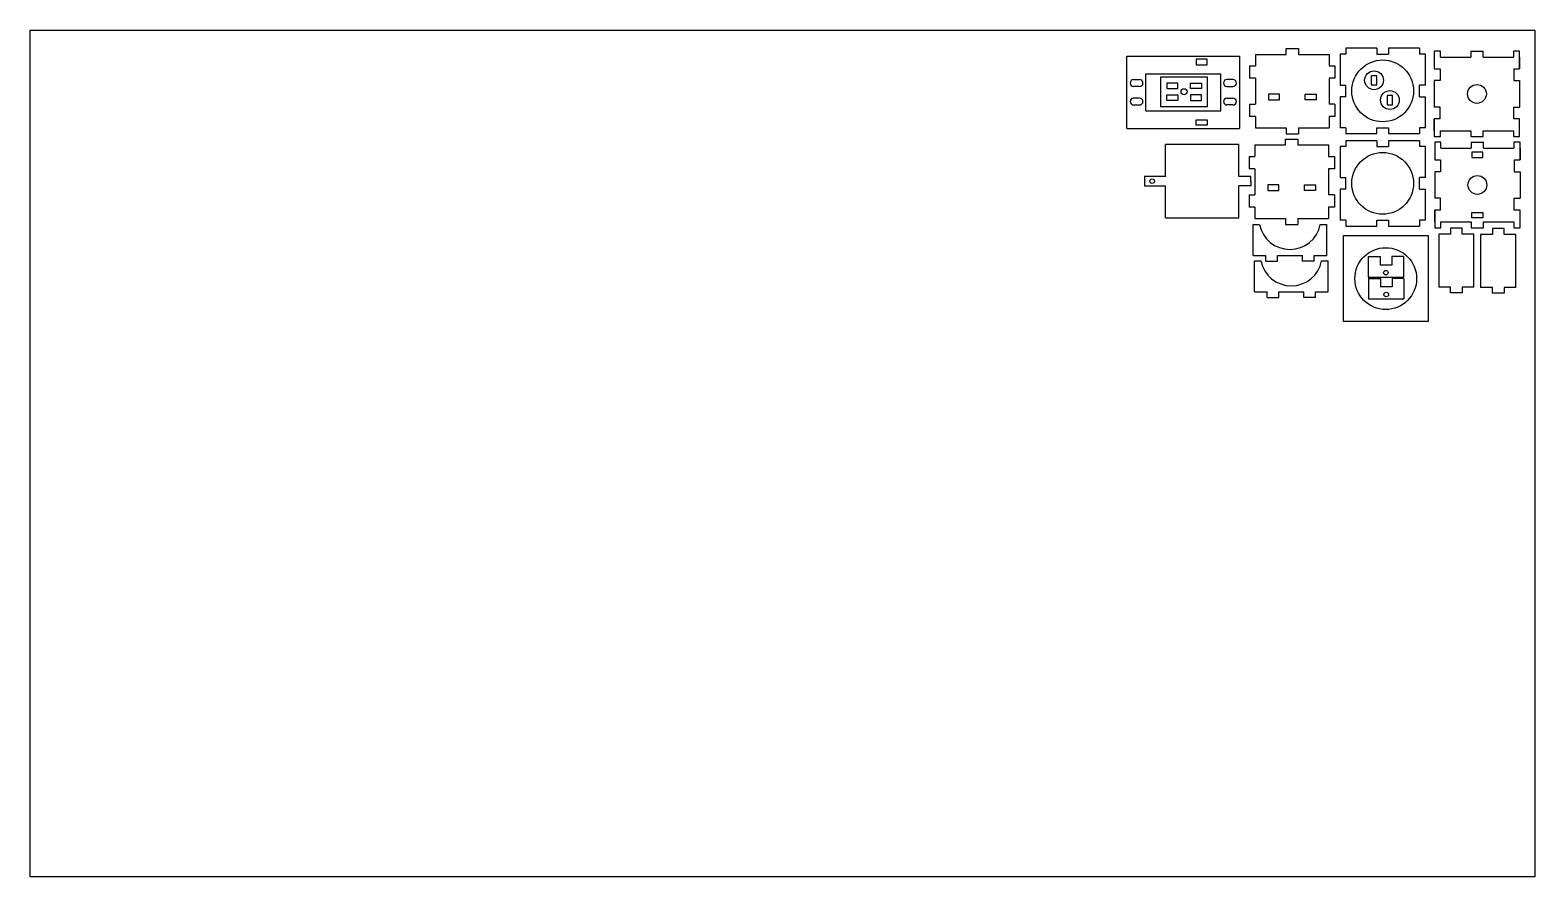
# Model space of a CAD drawing. Header units: inches. Extents: x 0 to 32, y -18 to 0.
import ezdxf

# ---------------------------------------------------------------- set-up
doc = ezdxf.new("R2010")
doc.units = ezdxf.units.IN
doc.header["$MEASUREMENT"] = 0

msp = doc.modelspace()

# ---------------------------------------------------------------- linework, layer by layer
at = {"color": 1}
for p, q in [((23.324, -0.553), (25.719, -0.553)), ((23.324, -2.091), (23.324, -0.553)), ((25.033, -0.621), (24.797, -0.621)), ((24.797, -0.621), (24.797, -0.736)), ((25.033, -0.736), (25.033, -0.621)), ((25.719, -0.553), (25.719, -2.091)), ((26.059, -0.515), (26.71, -0.515)), ((26.059, -0.515), (26.059, -0.757)), ((26.71, -0.39), (26.974, -0.39)), ((26.71, -0.515), (26.71, -0.39)), ((26.974, -0.39), (26.974, -0.515)), ((26.974, -0.515), (27.624, -0.515)), ((27.624, -0.515), (27.624, -0.757)), ((27.856, -0.51), (27.856, -1.167)), ((27.981, -0.51), (27.856, -0.51)), ((28.638, -0.385), (27.981, -0.385)), ((27.981, -0.385), (27.981, -0.51)), ((28.638, -0.385), (28.638, -0.51)), ((28.638, -0.51), (28.888, -0.51)), ((29.545, -0.385), (28.888, -0.385)), ((28.888, -0.385), (28.888, -0.51)), ((29.545, -0.385), (29.545, -0.51)), ((29.67, -0.51), (29.545, -0.51)), ((29.67, -1.167), (29.67, -0.51)), ((29.993, -0.449), (29.861, -0.449)), ((29.861, -0.449), (29.861, -0.824)), ((29.861, -0.574), (29.861, -0.824)), ((29.993, -0.574), (29.993, -0.449)), ((29.993, -0.574), (30.636, -0.574)), ((30.636, -0.449), (30.9, -0.449)), ((30.636, -0.449), (30.636, -0.574)), ((30.9, -0.574), (30.9, -0.449)), ((30.9, -0.574), (31.543, -0.574)), ((31.675, -0.449), (31.543, -0.449)), ((31.543, -0.449), (31.543, -0.574)), ((31.675, -0.824), (31.675, -0.449)), ((31.675, -0.574), (31.675, -0.824)), ((23.724, -0.928), (25.319, -0.928)), ((23.724, -1.716), (23.724, -0.928)), ((24.797, -0.736), (25.033, -0.736)), ((25.319, -1.716), (25.319, -0.928)), ((25.934, -0.757), (25.934, -1.021)), ((25.934, -0.757), (26.059, -0.757)), ((27.624, -0.757), (27.749, -0.757)), ((27.749, -0.757), (27.749, -1.021)), ((29.861, -0.824), (29.986, -0.824)), ((29.986, -0.824), (29.986, -1.074)), ((31.55, -0.824), (31.55, -1.074)), ((31.55, -0.824), (31.675, -0.824)), ((23.464, -1.053), (23.593, -1.053)), ((23.593, -1.198), (23.464, -1.198)), ((25.041, -0.999), (24.041, -0.999)), ((24.041, -0.999), (24.041, -1.624)), ((24.409, -1.129), (24.173, -1.129)), ((24.173, -1.129), (24.173, -1.244)), ((24.173, -1.244), (24.409, -1.244)), ((24.409, -1.244), (24.409, -1.129)), ((24.673, -1.244), (24.673, -1.129)), ((24.673, -1.129), (24.909, -1.129)), ((24.909, -1.244), (24.673, -1.244)), ((24.909, -1.129), (24.909, -1.244)), ((25.041, -1.624), (25.041, -0.999)), ((25.579, -1.053), (25.45, -1.053)), ((25.45, -1.198), (25.579, -1.198)), ((26.059, -1.021), (25.934, -1.021)), ((26.059, -1.021), (26.059, -1.572)), ((27.624, -1.021), (27.624, -1.572)), ((27.749, -1.021), (27.624, -1.021)), ((27.856, -1.167), (27.981, -1.167)), ((27.981, -1.417), (27.981, -1.167)), ((28.636, -0.969), (28.521, -0.969)), ((28.521, -0.969), (28.521, -1.166)), ((28.521, -1.166), (28.636, -1.166)), ((28.636, -1.166), (28.636, -0.969)), ((29.545, -1.417), (29.545, -1.167)), ((29.67, -1.167), (29.545, -1.167)), ((29.861, -1.074), (29.861, -1.639)), ((29.986, -1.074), (29.861, -1.074)), ((31.55, -1.074), (31.675, -1.074)), ((31.675, -1.074), (31.675, -1.639)), ((23.593, -1.446), (23.464, -1.446)), ((23.464, -1.591), (23.593, -1.591)), ((24.173, -1.494), (24.173, -1.379)), ((24.173, -1.379), (24.409, -1.379)), ((24.409, -1.494), (24.173, -1.494)), ((24.409, -1.379), (24.409, -1.494)), ((24.673, -1.379), (24.673, -1.494)), ((24.909, -1.379), (24.673, -1.379)), ((24.673, -1.494), (24.909, -1.494)), ((24.909, -1.494), (24.909, -1.379)), ((25.45, -1.446), (25.579, -1.446)), ((25.579, -1.591), (25.45, -1.591)), ((25.934, -1.572), (25.934, -1.836)), ((25.934, -1.572), (26.059, -1.572)), ((26.569, -1.364), (26.333, -1.364)), ((26.333, -1.364), (26.333, -1.479)), ((26.333, -1.479), (26.569, -1.479)), ((26.569, -1.479), (26.569, -1.364)), ((27.115, -1.479), (27.115, -1.364)), ((27.115, -1.364), (27.351, -1.364)), ((27.351, -1.479), (27.115, -1.479)), ((27.351, -1.364), (27.351, -1.479)), ((27.749, -1.572), (27.624, -1.572)), ((27.749, -1.572), (27.749, -1.836)), ((27.856, -1.417), (27.856, -2.075)), ((27.981, -1.417), (27.856, -1.417)), ((28.974, -1.388), (28.859, -1.388)), ((28.859, -1.388), (28.859, -1.585)), ((28.859, -1.585), (28.974, -1.585)), ((28.974, -1.585), (28.974, -1.388)), ((29.545, -1.417), (29.67, -1.417)), ((29.67, -2.075), (29.67, -1.417)), ((23.724, -1.716), (25.319, -1.716)), ((24.041, -1.624), (25.041, -1.624)), ((24.797, -2.023), (24.797, -1.908)), ((24.797, -1.908), (25.033, -1.908)), ((25.033, -1.908), (25.033, -2.023)), ((26.059, -1.836), (25.934, -1.836)), ((26.059, -1.836), (26.059, -2.079)), ((27.624, -1.836), (27.624, -2.079)), ((27.749, -1.836), (27.624, -1.836)), ((29.986, -1.639), (29.861, -1.639)), ((29.861, -2.139), (29.861, -1.889)), ((29.986, -1.889), (29.861, -1.889)), ((29.861, -1.889), (29.861, -2.264)), ((29.986, -1.889), (29.986, -1.639)), ((31.55, -1.889), (31.55, -1.639)), ((31.55, -1.639), (31.675, -1.639)), ((31.675, -1.889), (31.55, -1.889)), ((31.675, -2.139), (31.675, -1.889)), ((31.675, -2.264), (31.675, -1.889)), ((23.324, -2.091), (25.719, -2.091)), ((25.033, -2.023), (24.797, -2.023)), ((26.059, -2.079), (26.71, -2.079)), ((26.71, -2.079), (26.71, -2.204)), ((26.71, -2.204), (26.974, -2.204)), ((26.974, -2.079), (27.624, -2.079)), ((26.974, -2.079), (26.974, -2.204)), ((27.981, -2.075), (27.856, -2.075)), ((27.981, -2.075), (27.981, -2.2)), ((27.981, -2.2), (28.638, -2.2)), ((28.638, -2.075), (28.888, -2.075)), ((28.638, -2.2), (28.638, -2.075)), ((28.888, -2.075), (28.888, -2.2)), ((28.888, -2.2), (29.545, -2.2)), ((29.67, -2.075), (29.545, -2.075)), ((29.545, -2.075), (29.545, -2.2)), ((29.993, -2.139), (30.636, -2.139)), ((29.993, -2.264), (29.993, -2.139)), ((30.636, -2.139), (30.636, -2.264)), ((30.9, -2.139), (31.543, -2.139)), ((30.9, -2.264), (30.9, -2.139)), ((31.543, -2.139), (31.543, -2.264)), ((25.707, -2.429), (24.143, -2.429)), ((24.143, -3.113), (24.143, -2.429)), ((25.707, -3.113), (25.707, -2.429)), ((26.046, -2.441), (26.696, -2.441)), ((26.046, -2.441), (26.046, -2.684)), ((26.696, -2.316), (26.96, -2.316)), ((26.696, -2.441), (26.696, -2.316)), ((26.96, -2.316), (26.96, -2.441)), ((26.96, -2.441), (27.61, -2.441)), ((27.61, -2.441), (27.61, -2.684)), ((27.856, -2.476), (27.856, -3.133)), ((27.981, -2.476), (27.856, -2.476)), ((28.638, -2.351), (27.981, -2.351)), ((27.981, -2.351), (27.981, -2.476)), ((28.638, -2.351), (28.638, -2.476)), ((28.638, -2.476), (28.888, -2.476)), ((29.545, -2.351), (28.888, -2.351)), ((28.888, -2.351), (28.888, -2.476)), ((29.545, -2.351), (29.545, -2.476)), ((29.67, -2.476), (29.545, -2.476)), ((29.67, -3.133), (29.67, -2.476)), ((29.861, -2.264), (29.993, -2.264)), ((30.002, -2.385), (29.87, -2.385)), ((29.87, -2.385), (29.87, -2.76)), ((29.87, -2.51), (29.87, -2.76)), ((30.002, -2.51), (30.002, -2.385)), ((30.002, -2.51), (30.645, -2.51)), ((30.636, -2.264), (30.9, -2.264)), ((30.645, -2.385), (30.909, -2.385)), ((30.645, -2.385), (30.645, -2.51)), ((30.909, -2.51), (30.909, -2.385)), ((30.909, -2.51), (31.553, -2.51)), ((31.543, -2.264), (31.675, -2.264)), ((31.685, -2.385), (31.553, -2.385)), ((31.553, -2.385), (31.553, -2.51)), ((31.685, -2.76), (31.685, -2.385)), ((31.685, -2.51), (31.685, -2.76)), ((25.921, -2.684), (25.921, -2.948)), ((25.921, -2.684), (26.046, -2.684)), ((27.61, -2.684), (27.735, -2.684)), ((27.735, -2.684), (27.735, -2.948)), ((29.87, -2.76), (29.995, -2.76)), ((29.995, -2.76), (29.995, -3.01)), ((30.895, -2.592), (30.659, -2.592)), ((30.659, -2.592), (30.659, -2.707)), ((30.659, -2.707), (30.895, -2.707)), ((30.895, -2.707), (30.895, -2.592)), ((31.56, -2.76), (31.56, -3.01)), ((31.56, -2.76), (31.685, -2.76)), ((24.143, -3.113), (23.7, -3.113)), ((23.7, -3.113), (23.7, -3.31)), ((25.957, -3.113), (25.707, -3.113)), ((26.046, -2.948), (25.921, -2.948)), ((25.957, -3.211), (25.957, -3.113)), ((26.046, -2.948), (26.046, -3.499)), ((27.61, -2.948), (27.61, -3.499)), ((27.735, -2.948), (27.61, -2.948)), ((27.856, -3.133), (27.981, -3.133)), ((27.981, -3.383), (27.981, -3.133)), ((29.545, -3.383), (29.545, -3.133)), ((29.67, -3.133), (29.545, -3.133)), ((29.87, -3.01), (29.87, -3.575)), ((29.995, -3.01), (29.87, -3.01)), ((31.56, -3.01), (31.685, -3.01)), ((31.685, -3.01), (31.685, -3.575)), ((23.7, -3.31), (24.143, -3.31)), ((24.143, -3.994), (24.143, -3.31)), ((25.707, -3.994), (25.707, -3.31)), ((25.957, -3.31), (25.707, -3.31)), ((25.921, -3.499), (25.921, -3.762)), ((25.921, -3.499), (26.046, -3.499)), ((25.957, -3.211), (25.957, -3.31)), ((26.555, -3.291), (26.319, -3.291)), ((26.319, -3.291), (26.319, -3.406)), ((26.319, -3.406), (26.555, -3.406)), ((26.555, -3.406), (26.555, -3.291)), ((27.101, -3.406), (27.101, -3.291)), ((27.101, -3.291), (27.337, -3.291)), ((27.337, -3.406), (27.101, -3.406)), ((27.337, -3.291), (27.337, -3.406)), ((27.735, -3.499), (27.61, -3.499)), ((27.735, -3.499), (27.735, -3.762)), ((27.856, -3.383), (27.856, -4.041)), ((27.981, -3.383), (27.856, -3.383)), ((29.545, -3.383), (29.67, -3.383)), ((29.67, -4.041), (29.67, -3.383)), ((26.046, -3.762), (25.921, -3.762)), ((26.046, -3.762), (26.046, -4.005)), ((27.61, -3.762), (27.61, -4.005)), ((27.735, -3.762), (27.61, -3.762)), ((29.995, -3.575), (29.87, -3.575)), ((29.87, -4.075), (29.87, -3.825)), ((29.995, -3.825), (29.87, -3.825)), ((29.87, -3.825), (29.87, -4.2)), ((29.995, -3.825), (29.995, -3.575)), ((31.56, -3.825), (31.56, -3.575)), ((31.56, -3.575), (31.685, -3.575)), ((31.685, -3.825), (31.56, -3.825)), ((31.685, -4.075), (31.685, -3.825)), ((31.685, -4.2), (31.685, -3.825)), ((24.143, -3.994), (25.707, -3.994)), ((26.009, -4.789), (26.009, -4.131)), ((26.009, -4.131), (26.146, -4.131)), ((26.046, -4.005), (26.696, -4.005)), ((26.696, -4.005), (26.696, -4.13)), ((26.696, -4.13), (26.96, -4.13)), ((26.96, -4.005), (27.61, -4.005)), ((26.96, -4.005), (26.96, -4.13)), ((27.437, -4.131), (27.574, -4.131)), ((27.574, -4.789), (27.574, -4.131)), ((27.981, -4.041), (27.856, -4.041)), ((27.981, -4.041), (27.981, -4.166)), ((28.638, -4.041), (28.888, -4.041)), ((28.638, -4.166), (28.638, -4.041)), ((28.888, -4.041), (28.888, -4.166)), ((29.67, -4.041), (29.545, -4.041)), ((29.545, -4.041), (29.545, -4.166)), ((30.002, -4.075), (30.645, -4.075)), ((30.002, -4.2), (30.002, -4.075)), ((30.645, -4.075), (30.645, -4.2)), ((30.659, -3.994), (30.659, -3.879)), ((30.659, -3.879), (30.895, -3.879)), ((30.895, -3.994), (30.659, -3.994)), ((30.895, -3.879), (30.895, -3.994)), ((30.909, -4.075), (31.553, -4.075)), ((30.909, -4.2), (30.909, -4.075)), ((31.553, -4.075), (31.553, -4.2)), ((27.981, -4.166), (28.638, -4.166)), ((28.888, -4.166), (29.545, -4.166)), ((29.87, -4.2), (30.002, -4.2)), ((30.204, -4.336), (29.954, -4.336)), ((29.954, -4.336), (29.954, -5.463)), ((30.454, -4.211), (30.204, -4.211)), ((30.204, -4.211), (30.204, -4.336)), ((30.454, -4.336), (30.454, -4.211)), ((30.704, -4.336), (30.454, -4.336)), ((30.645, -4.2), (30.909, -4.2)), ((30.704, -5.463), (30.704, -4.336)), ((31.095, -4.342), (30.845, -4.342)), ((30.845, -4.342), (30.845, -5.47)), ((31.345, -4.217), (31.095, -4.217)), ((31.095, -4.217), (31.095, -4.342)), ((31.345, -4.342), (31.345, -4.217)), ((31.595, -4.342), (31.345, -4.342)), ((31.553, -4.2), (31.685, -4.2)), ((31.595, -5.47), (31.595, -4.342)), ((26.009, -4.789), (26.275, -4.789)), ((26.275, -4.914), (26.275, -4.789)), ((26.525, -4.914), (26.525, -4.789)), ((26.525, -4.789), (27.057, -4.789)), ((27.057, -4.914), (27.057, -4.789)), ((27.307, -4.914), (27.307, -4.789)), ((27.307, -4.789), (27.574, -4.789)), ((26.038, -5.561), (26.038, -4.904)), ((26.038, -4.904), (26.175, -4.904)), ((26.275, -4.914), (26.525, -4.914)), ((27.307, -4.914), (27.057, -4.914)), ((27.465, -4.904), (27.602, -4.904)), ((27.602, -5.561), (27.602, -4.904)), ((28.456, -4.812), (28.706, -4.812)), ((28.456, -4.812), (28.456, -5.25)), ((28.706, -4.812), (28.706, -4.995)), ((28.956, -4.995), (28.706, -4.995)), ((29.206, -4.812), (28.956, -4.812)), ((28.956, -4.812), (28.956, -4.995)), ((29.206, -4.812), (29.206, -5.25)), ((28.456, -5.25), (29.206, -5.25)), ((28.464, -5.277), (28.714, -5.277)), ((28.464, -5.277), (28.464, -5.714)), ((28.714, -5.277), (28.714, -5.459)), ((29.214, -5.277), (28.964, -5.277)), ((28.964, -5.277), (28.964, -5.459)), ((29.214, -5.277), (29.214, -5.714)), ((26.038, -5.561), (26.304, -5.561)), ((26.304, -5.686), (26.304, -5.561)), ((26.304, -5.686), (26.554, -5.686)), ((26.554, -5.686), (26.554, -5.561)), ((26.554, -5.561), (27.086, -5.561)), ((27.086, -5.686), (27.086, -5.561)), ((27.336, -5.686), (27.086, -5.686)), ((27.336, -5.686), (27.336, -5.561)), ((27.336, -5.561), (27.602, -5.561)), ((28.464, -5.714), (29.214, -5.714)), ((28.964, -5.459), (28.714, -5.459)), ((30.204, -5.463), (29.954, -5.463)), ((30.204, -5.588), (30.204, -5.463)), ((30.454, -5.588), (30.204, -5.588)), ((30.704, -5.463), (30.454, -5.463)), ((30.454, -5.463), (30.454, -5.588)), ((31.095, -5.47), (30.845, -5.47)), ((31.095, -5.595), (31.095, -5.47)), ((31.345, -5.595), (31.095, -5.595)), ((31.595, -5.47), (31.345, -5.47)), ((31.345, -5.47), (31.345, -5.595))]:
    msp.add_line(p, q, dxfattribs=at)
at = {"color": 4}
for p, q in [((29.736, -4.375), (27.921, -4.375)), ((27.921, -4.375), (27.921, -6.189)), ((29.736, -6.189), (29.736, -4.375)), ((27.921, -6.189), (29.736, -6.189))]:
    msp.add_line(p, q, dxfattribs=at)
msp.add_lwpolyline([(0, 0), (32, 0), (32, -18), (0, -18)], close=True)
at = {"color": 1}
for centre, radius in [((28.763, -1.292), 0.657), ((28.579, -1.067), 0.2), ((24.541, -1.311), 0.065), ((30.768, -1.357), 0.2), ((28.917, -1.486), 0.2), ((28.763, -3.258), 0.657), ((23.862, -3.211), 0.0481), ((30.777, -3.292), 0.2), ((28.831, -5.156), 0.0481), ((28.839, -5.621), 0.0481)]:
    msp.add_circle(centre, radius, dxfattribs=at)
at = {"color": 4}
msp.add_circle((28.828, -5.282), 0.657, dxfattribs=at)
at = {"color": 1}
for centre, radius, start, end in [((23.464, -1.125), 0.0725, 90, 270), ((23.593, -1.125), 0.0725, 270, 90), ((25.45, -1.125), 0.0725, 90, 270), ((25.579, -1.125), 0.0725, 270, 90), ((23.464, -1.519), 0.0725, 90, 270), ((23.593, -1.519), 0.0725, 270, 90), ((25.45, -1.519), 0.0725, 90, 270), ((25.579, -1.519), 0.0725, 270, 90), ((26.791, -4.006), 0.657, 190.9626, 349.0374), ((26.82, -4.779), 0.657, 190.9626, 349.0374)]:
    msp.add_arc(centre, radius, start, end, dxfattribs=at)

doc.saveas('drawing.dxf')
